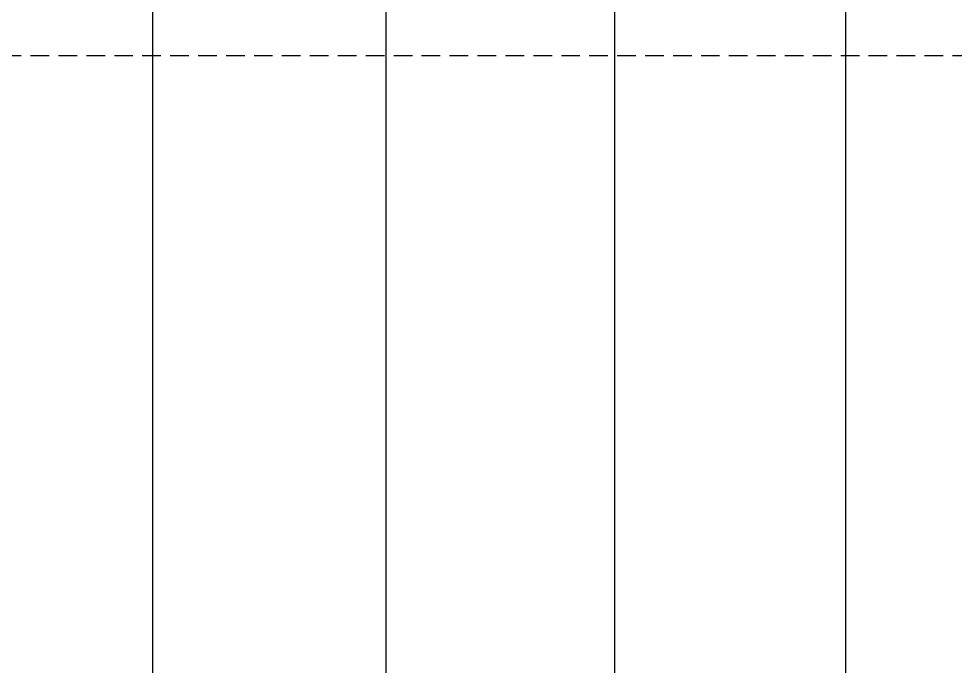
# Model space of a CAD drawing. Extents: x -430745 to 210250, y 0 to 148500.
# Drawn here: x 116195 to 153908, y 61555 to 87614 of the extents above; entities that cross this region are included whole.
import ezdxf

# ---------------------------------------------------------------- set-up
doc = ezdxf.new("R2010")
doc.units = 0
doc.header["$LTSCALE"] = 250
doc.header["$MEASUREMENT"] = 0
doc.linetypes.add('H1', pattern=[1.5, 1, -0.5])
for name, color, linetype in [('A-CEN', 1, 'CONTINUOUS'), ('A-DIM', 7, 'CONTINUOUS'), ('BOUNDARY_추후 증축', 7, 'H1')]:
    doc.layers.add(name, color=color, linetype=linetype)

# ---------------------------------------------------------------- blocks, each defined once
blk = doc.blocks.new('A-CEN-WEST2')
at = {"layer": 'A-CEN'}
for p, q in [((14337610.5, -438071.4), (14337610.5, -330738.1)), ((14347010.5, -438071.4), (14347010.5, -330738.1)), ((14356210.5, -438071.4), (14356210.5, -330738.1)), ((14365510.5, -438071.4), (14365510.5, -330738.1))]:
    blk.add_line(p, q, dxfattribs=at)

msp = doc.modelspace()

# ---------------------------------------------------------------- linework, layer by layer
at = {"layer": 'BOUNDARY_추후 증축', "ltscale": 3, "elevation": 0}
msp.add_lwpolyline([(115545.3, 37028.9), (115545.3, 86128.9), (158245.3, 86128.9), (158245.3, 36928.9)], dxfattribs=at)

# ---------------------------------------------------------------- block references
at = {"layer": 'A-DIM'}
msp.add_blockref('A-CEN-WEST2', (-14216015.2, 458654.8), dxfattribs=at)

doc.saveas('drawing.dxf')
